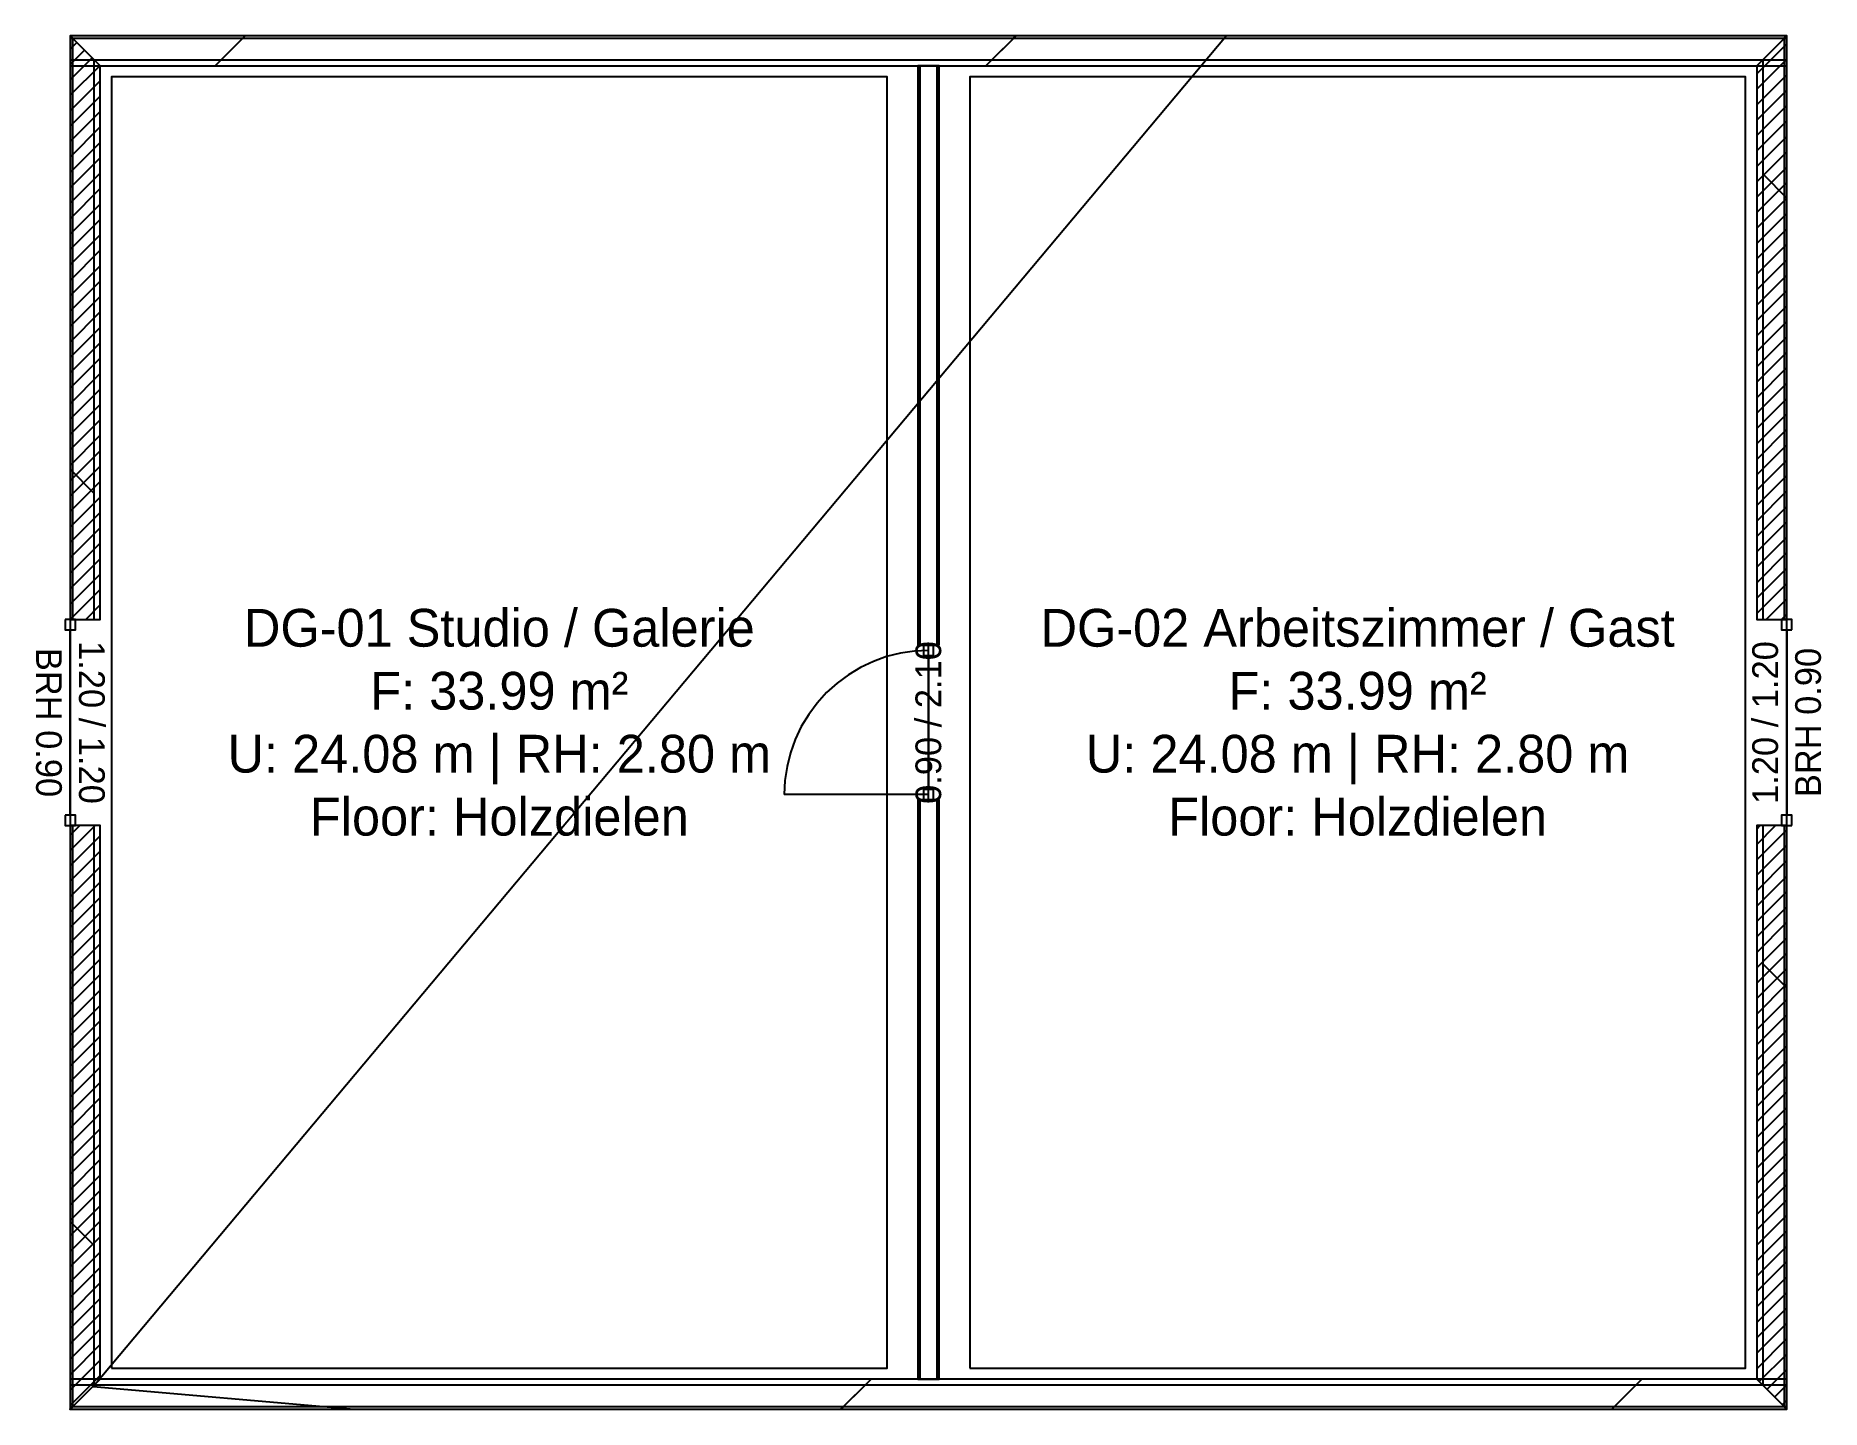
# Model space of a CAD drawing. Extents: x -0.2 to 10.2, y 0 to 8.
import ezdxf

# ---------------------------------------------------------------- set-up
doc = ezdxf.new("R2010")
doc.units = 0
doc.header["$MEASUREMENT"] = 0
for name, color, linetype in [('AEC_OPENING_THRESHOLD', 7, 'Continuous'), ('AEC_ROOM', 7, 'Continuous'), ('AEC_ROOM_STAMP', 7, 'Continuous'), ('AEC_SLAB', 7, 'Continuous'), ('AEC_SLAB_CEILING', 7, 'Continuous'), ('AEC_SLAB_CONTOUR', 7, 'Continuous'), ('AEC_SLAB_HATCH', 7, 'Continuous')]:
    doc.layers.add(name, color=color, linetype=linetype)
pattern_1 = [(45, (0, 0), (-2.2451, 2.2451), [])]
pattern_2 = [(225, (10, 8), (2.2451, -2.2451), [])]
pattern_3 = [(135, (4e-07, -10), (-2.24506, -2.24506), [])]
pattern_4 = [(135, (4.6, -10), (-2.24506, -2.24506), [])]
pattern_5 = [(-45, (-8, 3e-07), (2.2451, 2.2451), [])]
pattern_6 = [(-45, (-3.4, 1e-07), (2.245, 2.245), [])]

msp = doc.modelspace()

# ---------------------------------------------------------------- hatches: boundary and pattern name
h = msp.add_hatch()
h.set_pattern_fill('ANSI31', color=256, angle=180, style=0)
h.set_pattern_definition(pattern_2)
h.paths.add_polyline_path([(10, 8), (0, 8), (0, 7.985), (10, 7.985), (10, 8)], flags=17)
h = msp.add_hatch()
h.set_pattern_fill('ANSI31', color=256, angle=180, style=0)
h.set_pattern_definition(pattern_2)
h.paths.add_polyline_path([(10, 8), (0, 8), (0, 7.86), (10, 7.86), (10, 8)], flags=17)
h = msp.add_hatch()
h.set_pattern_fill('ANSI31', color=256, angle=180, style=0)
h.set_pattern_definition(pattern_2)
h.paths.add_polyline_path([(10, 8), (0, 8), (0, 7.825), (10, 7.825), (10, 8)], flags=17)
h = msp.add_hatch()
h.set_pattern_fill('ANSI31', color=256, angle=180, style=0)
h.set_pattern_definition(pattern_2)
h.paths.add_polyline_path([(10, 8), (0, 8), (0, 7.985), (10, 7.985), (10, 8)], flags=17)
h = msp.add_hatch()
h.set_pattern_fill('ANSI31', color=256, angle=-90, style=0)
h.set_pattern_definition(pattern_5)
h.paths.add_polyline_path([(0, 8), (0, 4.6), (0.015, 4.6), (0.015, 7.985), (0, 8)], flags=17)
h = msp.add_hatch()
h.set_pattern_fill('ANSI31', color=256, angle=-90, style=0)
h.set_pattern_definition(pattern_5)
h.paths.add_polyline_path([(0, 8), (0, 4.6), (0.14, 4.6), (0.14, 7.86), (0, 8)], flags=17)
at = {"true_color": 0xff0000, "transparency": 33554687}
h = msp.add_hatch(dxfattribs=at)
h.set_pattern_fill('ANSI31', color=0, scale=0.02, style=0)
h.set_pattern_definition([(45, (0, -0.16), (-0.0449013, 0.0449013), [])])
h.paths.add_polyline_path([(0, 8), (0, 4.6), (0.175, 4.6), (0.175, 7.825), (0, 8)], flags=17)
at = {"true_color": 0x808080, "transparency": 33554687}
h = msp.add_hatch(dxfattribs=at)
h.set_pattern_fill('AR-SAND', color=0, scale=0.0005, style=0)
h.set_pattern_definition([(37.5, (0, -0.004), (-0.000800015, 0.024470663), [0, -0.019304, 0, -0.02159, 0, -0.0206375]), (7.5, (0, -0.004), (0.02247616, 0.03584126), [0, -0.010414, 0, -0.017399, 0, -0.0066675]), (-32.5, (-0.01562, -0.004), (0.03954962, 7.186e-05), [0, -0.00635, 0, -0.02286, 0, -0.029845]), (-42.5, (-0.01562, -0.004), (0.03817783, 0.01114647), [0, -0.003175, 0, -0.014986, 0, -0.017145])])
h.paths.add_polyline_path([(0, 8), (0, 4.6), (0.015, 4.6), (0.015, 7.985), (0, 8)], flags=17)
at = {"true_color": 0xff0000, "transparency": 33554687}
h = msp.add_hatch(dxfattribs=at)
h.set_pattern_fill('ANSI31', color=0, scale=0.02, style=0)
h.set_pattern_definition([(45, (-0.2, -0.092), (-0.04490128, 0.04490128), [])])
h.paths.add_polyline_path([(10, 4.6), (10, 8), (9.825, 7.825), (9.825, 4.6), (10, 4.6)], flags=17)
h = msp.add_hatch()
h.set_pattern_fill('ANSI31', color=256, angle=90, style=0)
h.set_pattern_definition(pattern_4)
h.paths.add_polyline_path([(10, 4.6), (10, 8), (9.86, 7.86), (9.86, 4.6), (10, 4.6)], flags=17)
h = msp.add_hatch()
h.set_pattern_fill('ANSI31', color=256, angle=90, style=0)
h.set_pattern_definition(pattern_4)
h.paths.add_polyline_path([(10, 4.6), (10, 8), (9.985, 7.985), (9.985, 4.6), (10, 4.6)], flags=17)
at = {"true_color": 0x808080, "transparency": 33554687}
h = msp.add_hatch(dxfattribs=at)
h.set_pattern_fill('AR-SAND', color=0, scale=0.0005, style=0)
h.set_pattern_definition([(37.5, (-0.005, -0.0023), (-0.000800015, 0.024470663), [0, -0.019304002, 0, -0.02159, 0, -0.020637502]), (7.5, (-0.005, -0.0023), (0.022476164, 0.035841255), [0, -0.010414, 0, -0.017399, 0, -0.0066675]), (-32.5, (-0.02062, -0.0023), (0.03954962, 7.186e-05), [0, -0.00635, 0, -0.022860002, 0, -0.029845]), (-42.5, (-0.02062, -0.0023), (0.03817783, 0.01114647), [0, -0.003175, 0, -0.014986, 0, -0.017145])])
h.paths.add_polyline_path([(10, 4.6), (10, 8), (9.985, 7.985), (9.985, 4.6), (10, 4.6)], flags=17)
h = msp.add_hatch()
h.set_pattern_fill('ANSI31', color=256, angle=90, style=0)
h.set_pattern_definition([(135, (4.45, -4.95), (-2.2451, -2.2451), [])])
h.paths.add_polyline_path([(4.95, 4.45), (4.95, 7.825), (4.938, 7.825), (4.938, 4.45), (4.95, 4.45)], flags=17)
h = msp.add_hatch()
h.set_pattern_fill('ANSI31', color=256, angle=90, style=0)
h.set_pattern_definition([(135, (4.45, -5.05), (-2.2451, -2.2451), [])])
h.paths.add_polyline_path([(5.05, 4.45), (5.05, 7.825), (4.95, 7.825), (4.95, 4.45), (5.05, 4.45)], flags=17)
h = msp.add_hatch()
h.set_pattern_fill('ANSI31', color=256, angle=90, style=0)
h.set_pattern_definition([(135, (4.45, -5.0625), (-2.2451, -2.2451), [])])
h.paths.add_polyline_path([(5.062, 4.45), (5.062, 7.825), (5.05, 7.825), (5.05, 4.45), (5.062, 4.45)], flags=17)
h = msp.add_hatch()
h.set_pattern_fill('ANSI31', color=256, angle=90, style=0)
h.set_pattern_definition([(135, (0.175, -4.95), (-2.2451, -2.2451), [])])
h.paths.add_polyline_path([(4.95, 0.175), (4.95, 3.55), (4.938, 3.55), (4.938, 0.175), (4.95, 0.175)], flags=17)
h = msp.add_hatch()
h.set_pattern_fill('ANSI31', color=256, angle=90, style=0)
h.set_pattern_definition([(135, (0.175, -5.05), (-2.2451, -2.2451), [])])
h.paths.add_polyline_path([(5.05, 0.175), (5.05, 3.55), (4.95, 3.55), (4.95, 0.175), (5.05, 0.175)], flags=17)
h = msp.add_hatch()
h.set_pattern_fill('ANSI31', color=256, angle=90, style=0)
h.set_pattern_definition([(135, (0.175, -5.0625), (-2.2451, -2.2451), [])])
h.paths.add_polyline_path([(5.062, 0.175), (5.062, 3.55), (5.05, 3.55), (5.05, 0.175), (5.062, 0.175)], flags=17)
h = msp.add_hatch()
h.set_pattern_fill('ANSI31', color=256, angle=-90, style=0)
h.set_pattern_definition(pattern_6)
h.paths.add_polyline_path([(0, 3.4), (0, 0), (0.015, 0.015), (0.015, 3.4), (0, 3.4)], flags=17)
h = msp.add_hatch()
h.set_pattern_fill('ANSI31', color=256, angle=-90, style=0)
h.set_pattern_definition(pattern_6)
h.paths.add_polyline_path([(0, 3.4), (0, 0), (0.14, 0.14), (0.14, 3.4), (0, 3.4)], flags=17)
at = {"true_color": 0xff0000, "transparency": 33554687}
h = msp.add_hatch(dxfattribs=at)
h.set_pattern_fill('ANSI31', color=0, scale=0.02, style=0)
h.set_pattern_definition([(45, (0, -0.068), (-0.0449013, 0.0449013), [])])
h.paths.add_polyline_path([(0, 3.4), (0, 0), (0.175, 0.175), (0.175, 3.4), (0, 3.4)], flags=17)
at = {"true_color": 0x808080, "transparency": 33554687}
h = msp.add_hatch(dxfattribs=at)
h.set_pattern_fill('AR-SAND', color=0, scale=0.0005, style=0)
h.set_pattern_definition([(37.5, (0, -0.0017), (-0.00080002, 0.02447066), [0, -0.019304, 0, -0.02159, 0, -0.0206375]), (7.5, (0, -0.0017), (0.02247616, 0.03584126), [0, -0.010414, 0, -0.017399, 0, -0.0066675]), (-32.5, (-0.01562, -0.0017), (0.03954962, 7.186e-05), [0, -0.00635, 0, -0.02286, 0, -0.029845]), (-42.5, (-0.01562, -0.0017), (0.03817783, 0.01114647), [0, -0.003175, 0, -0.014986, 0, -0.017145])])
h.paths.add_polyline_path([(0, 3.4), (0, 0), (0.015, 0.015), (0.015, 3.4), (0, 3.4)], flags=17)
at = {"true_color": 0xff0000, "transparency": 33554687}
h = msp.add_hatch(dxfattribs=at)
h.set_pattern_fill('ANSI31', color=0, scale=0.02, style=0)
h.set_pattern_definition([(45, (-0.2, 0), (-0.04490128, 0.04490128), [])])
h.paths.add_polyline_path([(10, 0), (10, 3.4), (9.825, 3.4), (9.825, 0.175), (10, 0)], flags=17)
h = msp.add_hatch()
h.set_pattern_fill('ANSI31', color=256, angle=90, style=0)
h.set_pattern_definition(pattern_3)
h.paths.add_polyline_path([(10, 0), (10, 3.4), (9.86, 3.4), (9.86, 0.14), (10, 0)], flags=17)
h = msp.add_hatch()
h.set_pattern_fill('ANSI31', color=256, angle=90, style=0)
h.set_pattern_definition(pattern_3)
h.paths.add_polyline_path([(10, 0), (10, 3.4), (9.985, 3.4), (9.985, 0.015), (10, 0)], flags=17)
at = {"true_color": 0x808080, "transparency": 33554687}
h = msp.add_hatch(dxfattribs=at)
h.set_pattern_fill('AR-SAND', color=0, scale=0.0005, style=0)
h.set_pattern_definition([(37.5, (-0.005, 0), (-0.000800015, 0.024470663), [0, -0.019304, 0, -0.02159, 0, -0.0206375]), (7.5, (-0.005, 0), (0.02247616, 0.03584126), [0, -0.010414, 0, -0.017399, 0, -0.0066675]), (-32.5, (-0.02062, 0), (0.03954962, 7.186e-05), [0, -0.00635, 0, -0.02286, 0, -0.029845]), (-42.5, (-0.02062, 0), (0.03817783, 0.01114647), [0, -0.003175, 0, -0.014986, 0, -0.017145])])
h.paths.add_polyline_path([(10, 0), (10, 3.4), (9.985, 3.4), (9.985, 0.015), (10, 0)], flags=17)
h = msp.add_hatch()
h.set_pattern_fill('ANSI31', color=256, style=0)
h.set_pattern_definition(pattern_1)
h.paths.add_polyline_path([(0, 0), (10, 0), (10, 0.175), (0, 0.175), (0, 0)], flags=17)
h = msp.add_hatch()
h.set_pattern_fill('ANSI31', color=256, style=0)
h.set_pattern_definition(pattern_1)
h.paths.add_polyline_path([(0, 0), (10, 0), (10, 0.14), (0, 0.14), (0, 0)], flags=17)
h = msp.add_hatch()
h.set_pattern_fill('ANSI31', color=256, style=0)
h.set_pattern_definition(pattern_1)
h.paths.add_polyline_path([(0, 0), (10, 0), (10, 0.015), (0, 0.015), (0, 0)], flags=17)
h = msp.add_hatch()
h.set_pattern_fill('ANSI31', color=256, style=0)
h.set_pattern_definition(pattern_1)
h.paths.add_polyline_path([(0, 0), (10, 0), (10, 0.015), (0, 0.015), (0, 0)], flags=17)
at = {"layer": 'AEC_SLAB_HATCH'}
h = msp.add_hatch(dxfattribs=at)
h.set_pattern_fill('AR-CONC', color=256, style=0)
h.set_pattern_definition([(50, (0, 0), (182.18, -15.94), [19.05, -209.55]), (355, (0, 0), (-35.24, 191.06), [15.24, -167.64]), (100.45, (15.18, -1.33), (146.94, 175.12), [16.19, -178.09]), (46.18, (0, 50.8), (271.08, -42.04), [28.58, -314.33]), (96.64, (22.6, 47.3), (237.4, 247.43), [24.28, -267.14]), (351.18, (0, 50.8), (237.4, 247.43), [22.86, -251.46]), (21, (25.4, 38.1), (151.61, -102.27), [19.05, -209.55]), (326, (25.4, 38.1), (61.8, 184.19), [15.24, -167.64]), (71.45, (38.03, 29.58), (213.42, 81.92), [16.19, -178.09]), (37.5, (0, 0), (3.09, 84.555), [0, -165.608, 0, -170.18, 0, -168.275]), (7.5, (0, 0), (66.82, 100.18), [0, -97.028, 0, -161.798, 0, -64.135]), (-32.5, (-56.64, 0), (135.59, -5.73), [0, -63.5, 0, -198.12, 0, -262.89]), (-42.5, (-82.04, 0), (148.13, 25.43), [0, -82.55, 0, -131.572, 0, -186.69])])
h.paths.add_polyline_path([(0, 0), (10, 0), (10, 8), (0, 8), (0, 0)], flags=17)

# ---------------------------------------------------------------- linework, layer by layer
for points in [[(10, 8), (0, 8), (0, 7.985), (10, 7.985)], [(10, 8), (0, 8), (0, 7.86), (10, 7.86)], [(10, 8), (0, 8), (0, 7.825), (10, 7.825)], [(10, 8), (0, 8), (0, 7.985), (10, 7.985)], [(0, 8), (0, 4.6), (0.14, 4.6), (0.14, 7.86)], [(0, 8), (0, 4.6), (0.015, 4.6), (0.015, 7.985)], [(10, 4.6), (10, 8), (9.86, 7.86), (9.86, 4.6)], [(10, 4.6), (10, 8), (9.985, 7.985), (9.985, 4.6)], [(4.95, 4.45), (4.95, 7.825), (4.938, 7.825), (4.938, 4.45)], [(5.05, 4.45), (5.05, 7.825), (4.95, 7.825), (4.95, 4.45)], [(5.062, 4.45), (5.062, 7.825), (5.05, 7.825), (5.05, 4.45)], [(-0.03, 4.6), (-0.03, 4.54), (0.03, 4.54), (0.03, 4.6)], [(10.03, 4.54), (10.03, 4.6), (9.97, 4.6), (9.97, 4.54)], [(5.03, 4.39), (5.03, 4.45), (4.97, 4.45), (4.97, 4.39)], [(4.95, 0.175), (4.95, 3.55), (4.938, 3.55), (4.938, 0.175)], [(5.05, 0.175), (5.05, 3.55), (4.95, 3.55), (4.95, 0.175)], [(5.03, 3.55), (5.03, 3.61), (4.97, 3.61), (4.97, 3.55)], [(5.062, 0.175), (5.062, 3.55), (5.05, 3.55), (5.05, 0.175)], [(-0.03, 3.46), (-0.03, 3.4), (0.03, 3.4), (0.03, 3.46)], [(10.03, 3.4), (10.03, 3.46), (9.97, 3.46), (9.97, 3.4)], [(0, 3.4), (0, 0), (0.14, 0.14), (0.14, 3.4)], [(0, 3.4), (0, 0), (0.015, 0.015), (0.015, 3.4)], [(10, 0), (10, 3.4), (9.86, 3.4), (9.86, 0.14)], [(10, 0), (10, 3.4), (9.985, 3.4), (9.985, 0.015)], [(0, 0), (10, 0), (10, 0.175), (0, 0.175)], [(0, 0), (10, 0), (10, 0.14), (0, 0.14)], [(0, 0), (10, 0), (10, 0.015), (0, 0.015)], [(0, 0), (10, 0), (10, 0.015), (0, 0.015)]]:
    msp.add_lwpolyline(points, close=True)
at = {"color": 0, "true_color": 0xffff00}
for points in [[(0, 8), (0, 4.6), (0.175, 4.6), (0.175, 7.825)], [(10, 4.6), (10, 8), (9.825, 7.825), (9.825, 4.6)], [(0, 3.4), (0, 0), (0.175, 0.175), (0.175, 3.4)], [(10, 0), (10, 3.4), (9.825, 3.4), (9.825, 0.175)]]:
    msp.add_lwpolyline(points, close=True, dxfattribs=at)
at = {"color": 0, "true_color": 0xffffff}
for points in [[(0, 8), (0, 4.6), (0.015, 4.6), (0.015, 7.985)], [(10, 4.6), (10, 8), (9.985, 7.985), (9.985, 4.6)], [(0, 3.4), (0, 0), (0.015, 0.015), (0.015, 3.4)], [(10, 0), (10, 3.4), (9.985, 3.4), (9.985, 0.015)]]:
    msp.add_lwpolyline(points, close=True, dxfattribs=at)
for points in [[(0, 4.6), (0, 3.4)], [(0, 4.6), (0, 3.4)], [(10, 3.4), (10, 4.6)], [(10, 3.4), (10, 4.6)], [(5, 4.42), (4.918, 4.416), (4.836, 4.404), (4.756, 4.384), (4.679, 4.356), (4.604, 4.321), (4.533, 4.278), (4.467, 4.229), (4.406, 4.174), (4.351, 4.113), (4.302, 4.047), (4.259, 3.976), (4.224, 3.901), (4.196, 3.824), (4.176, 3.744), (4.164, 3.662), (4.16, 3.58)], [(0, 4.2), (0, 3.8)], [(5, 3.8), (5, 4.2)], [(10, 3.8), (10, 4.2)], [(5, 3.58), (4.16, 3.58)]]:
    msp.add_lwpolyline(points)
for points in [[(0, 3.46, 0.96), (0, 4.54, 1.5), (0, 3.46, 2.04)], [(0, 3.46, 0.96), (0, 4.54, 1.5), (0, 3.46, 2.04)], [(10, 4.54, 0.96), (10, 3.46, 1.5), (10, 4.54, 2.04)], [(10, 4.54, 0.96), (10, 3.46, 1.5), (10, 4.54, 2.04)], [(5, 4.39, 0.06), (5, 3.61, 1.05), (5, 4.39, 2.04)], [(5, 4.39, 0), (5, 3.61, 1.02), (5, 4.39, 2.04)]]:
    msp.add_polyline3d(points)
for points in [[(0, 4.54, 0.96), (0, 3.46, 0.96), (0, 3.46, 2.04), (0, 4.54, 2.04)], [(0, 4.5, 1), (0, 3.5, 1), (0, 3.5, 2), (0, 4.5, 2)], [(10, 3.46, 0.96), (10, 4.54, 0.96), (10, 4.54, 2.04), (10, 3.46, 2.04)], [(10, 3.5, 1), (10, 4.5, 1), (10, 4.5, 2), (10, 3.5, 2)], [(5, 3.61, 0), (5, 4.39, 0), (5, 4.39, 2.04), (5, 3.61, 2.04)], [(5, 3.65, 0), (5, 4.35, 0), (5, 4.35, 2), (5, 3.65, 2)]]:
    msp.add_polyline3d(points, close=True)
for p in [(0, 4), (5, 4), (10, 4), (0, 0)]:
    msp.add_point(p)
at = {"layer": 'AEC_OPENING_THRESHOLD'}
msp.add_lwpolyline([(5, 3.55), (5, 4.45)], dxfattribs=at)
msp.add_lwpolyline([(5, 3.55), (5, 4.45)], dxfattribs=at)
at = {"layer": 'AEC_ROOM'}
for points in [[(0.24, 0.24), (4.76, 0.24), (4.76, 7.76), (0.24, 7.76)], [(5.24, 0.24), (9.76, 0.24), (9.76, 7.76), (5.24, 7.76)]]:
    msp.add_lwpolyline(points, close=True, dxfattribs=at)
at = {"layer": 'AEC_SLAB'}
msp.add_lwpolyline([(0, 0), (10, 0), (10, 8), (0, 8)], close=True, dxfattribs=at)
at = {"layer": 'AEC_SLAB_CEILING', "elevation": -0.24}
msp.add_lwpolyline([(0, 0), (10, 0), (10, 8), (0, 8)], close=True, dxfattribs=at)
at = {"layer": 'AEC_SLAB_CONTOUR'}
msp.add_lwpolyline([(0, 0), (10, 0), (10, 8), (0, 8)], close=True, dxfattribs=at)

# ---------------------------------------------------------------- texts
at = {"char_height": 0.15, "width": 10, "attachment_point": 5}
for s, insert, rotation in [('1.20 / 1.20\\PBRH 0.90', (0, 4), 270), ('0.90 / 2.10', (5, 4), 90), ('1.20 / 1.20\\PBRH 0.90', (10, 4), 90)]:
    msp.add_mtext(s, dxfattribs=dict(at, insert=insert, rotation=rotation))
at = {"layer": 'AEC_ROOM_STAMP', "char_height": 0.22, "attachment_point": 5}
for s, insert in [('DG-01 Studio / Galerie\\PF: 33.99 m²\\PU: 24.08 m | RH: 2.80 m\\PFloor: Holzdielen', (2.5, 4)), ('DG-02 Arbeitszimmer / Gast\\PF: 33.99 m²\\PU: 24.08 m | RH: 2.80 m\\PFloor: Holzdielen', (7.5, 4))]:
    msp.add_mtext(s, dxfattribs=dict(at, insert=insert))

doc.saveas('drawing.dxf')
